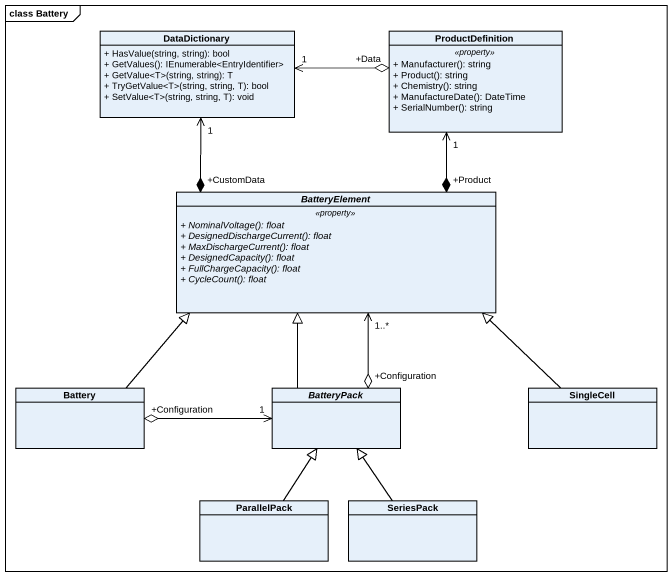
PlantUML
@startuml
mainframe class Battery
hide circle
hide empty members
skinparam classAttributeIconSize 0
class DataDictionary {
  + HasValue(string, string): bool
  + GetValues(): IEnumerable<EntryIdentifier>
  + GetValue<T>(string, string): T
  + TryGetValue<T>(string, string, T): bool
  + SetValue<T>(string, string, T): void
}
class ProductDefinition {
  .. <<property>> ..
  + Manufacturer(): string
  + Product(): string
  + Chemistry(): string
  + ManufactureDate(): DateTime
  + SerialNumber(): string
}
abstract class BatteryElement {
  .. <<property>> ..
  {abstract} + NominalVoltage(): float
  {abstract} + DesignedDischargeCurrent(): float
  {abstract} + MaxDischargeCurrent(): float
  {abstract} + DesignedCapacity(): float
  {abstract} + FullChargeCapacity(): float
  {abstract} + CycleCount(): float
}
class Battery
abstract class BatteryPack
class SingleCell
class ParallelPack
class SeriesPack
DataDictionary "1" <-right-o "+Data" ProductDefinition
DataDictionary "1" <--* "+CustomData" BatteryElement
ProductDefinition "1" <--* "+Product" BatteryElement
BatteryElement "1..*" <--o "+Configuration" BatteryPack
Battery -up-|> BatteryElement
BatteryPack -up-|> BatteryElement
BatteryPack "1" <-left-o "+Configuration" Battery
SingleCell -up-|> BatteryElement
ParallelPack -up-|> BatteryPack
SeriesPack -up-|> BatteryPack
@enduml
